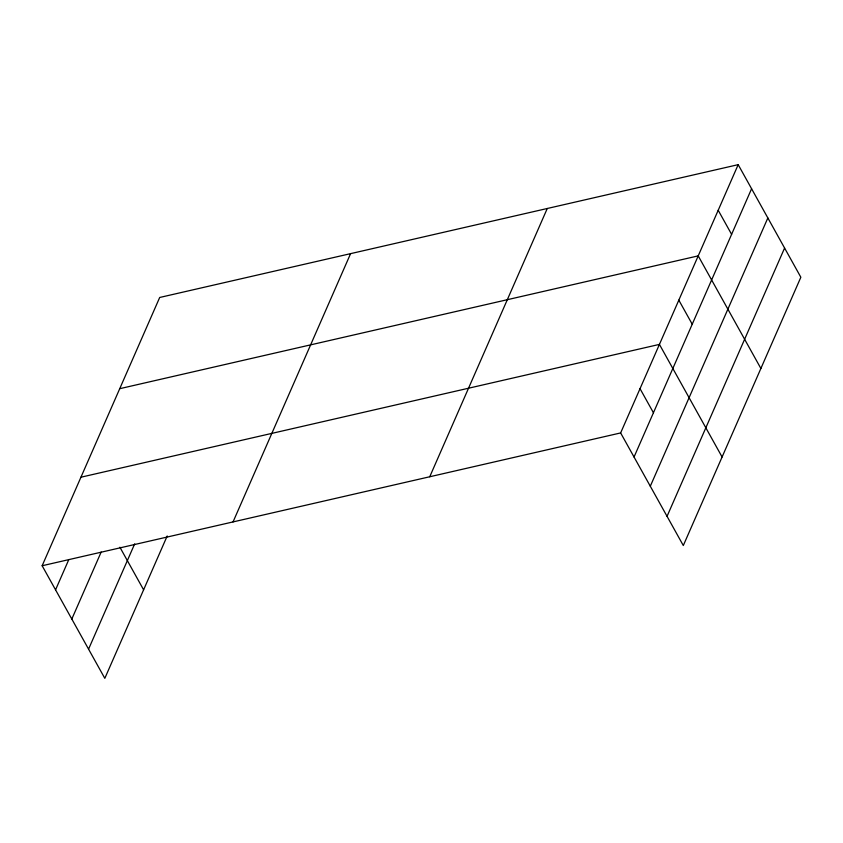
<?xml version="1.0" encoding="UTF-8"?>
<svg xmlns="http://www.w3.org/2000/svg" width="843" height="843" viewBox="0 0 843 843"><rect width="100%" height="100%" fill="white"/><g stroke="black" fill="none" stroke-linecap="round" stroke-linejoin="round"><path stroke-width="1.26" d="M167.199 535.979L104.817 678.341L42.15 565.748L159.696 297.474L738.183 164.659L800.85 277.252L683.304 545.526L620.638 432.933L738.183 164.659M55.554 589.837L68.662 559.921M71.813 619.047L101.171 552.049M88.568 649.131L134.69 543.851M233.047 521.912L350.593 253.638M429.74 476.759L547.276 208.484M634.041 457.022L751.587 188.748M650.301 486.232L767.847 217.958M667.055 516.316L784.591 248.042M119.727 388.686L698.215 255.872L760.881 368.465M80.939 477.212L659.426 344.397L722.093 457.001M42.15 565.748L620.638 432.933M718.194 210.265L731.608 234.354M678.815 300.14L692.229 324.218M640.027 388.665L653.441 412.754M119.906 547.233L143.605 589.815"/></g></svg>
